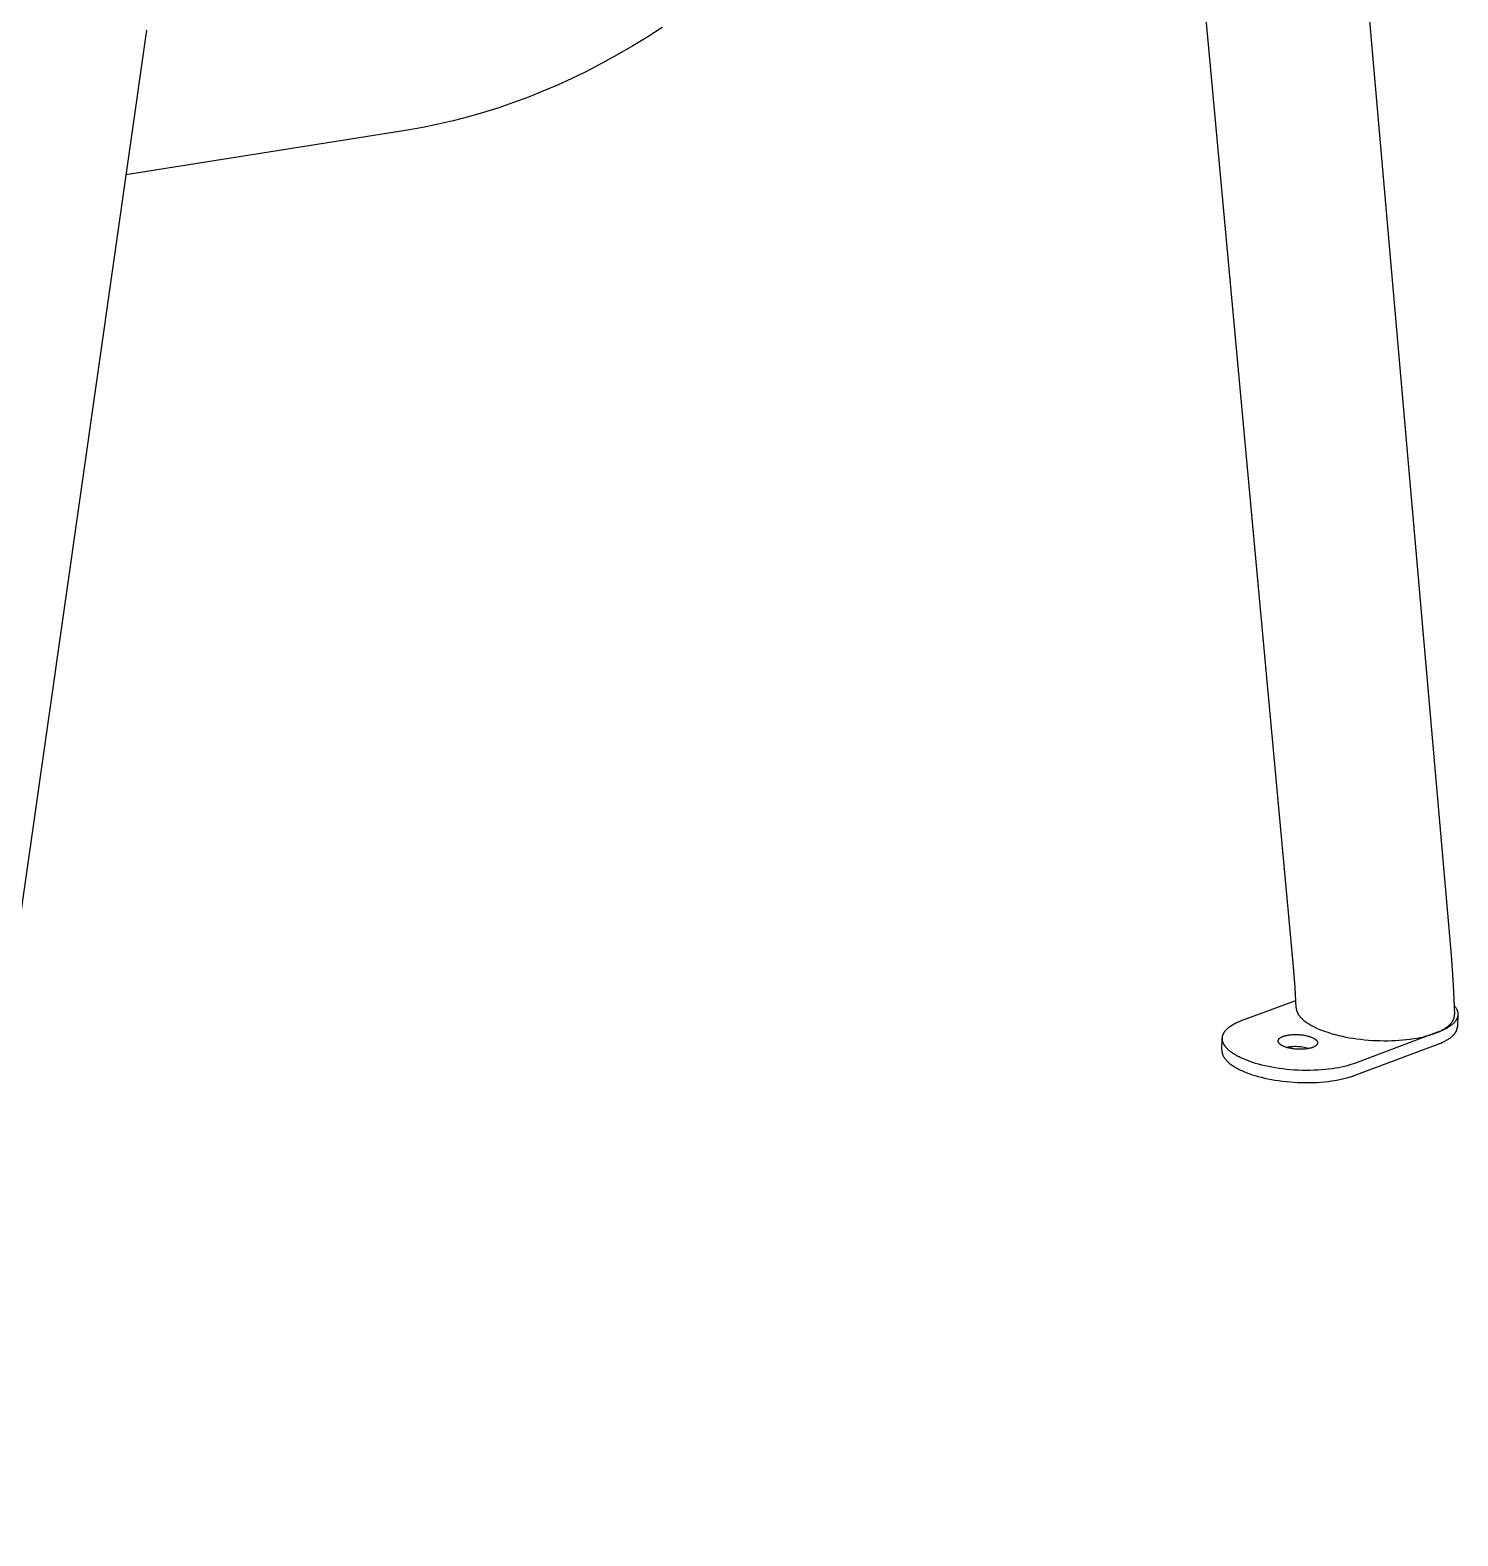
# Model space of a CAD drawing. Header units: millimetres. Extents: x -2163 to 4354, y -841 to 3711.
# Drawn here: x 52 to 591, y 33 to 602 of the extents above; entities that cross this region are included whole.
import ezdxf

# ---------------------------------------------------------------- set-up
doc = ezdxf.new("R2010")
doc.units = ezdxf.units.MM
doc.header["$MEASUREMENT"] = 0
doc.layers.add('Utwórz2D linie widoczne', color=7, linetype='Continuous', true_color=0x000000)

msp = doc.modelspace()

# ---------------------------------------------------------------- linework, layer by layer
at = {"layer": 'Utwórz2D linie widoczne'}
for p, q in [((545.96, 738.5), (588.42, 252.71)), ((528.86, 248.27), (484.29, 733.24)), ((290.46, 603.16), (285.05, 599.68)), ((95.66, 602.17), (14.59, 33.28)), ((285.05, 599.68), (279.31, 596.17)), ((273.49, 592.79), (267.58, 589.56)), ((279.31, 596.17), (273.49, 592.79)), ((261.6, 586.47), (256.27, 583.89)), ((267.58, 589.56), (261.6, 586.47)), ((250.88, 581.42), (245.43, 579.08)), ((256.27, 583.89), (250.88, 581.42)), ((234.34, 574.79), (228.69, 572.84)), ((239.93, 576.88), (234.34, 574.79)), ((245.43, 579.08), (239.93, 576.88)), ((217.25, 569.39), (211.56, 567.92)), ((222.99, 571.04), (217.25, 569.39)), ((228.69, 572.84), (222.99, 571.04)), ((194.29, 564.43), (87.87, 547.5)), ((200.08, 565.43), (194.29, 564.43)), ((205.84, 566.6), (200.08, 565.43)), ((211.56, 567.92), (205.84, 566.6)), ((588.42, 252.71), (589.23, 241.49)), ((529.48, 240.52), (528.86, 248.27)), ((529.9, 232.76), (529.48, 240.52)), ((589.23, 241.49), (589.72, 230.25)), ((509.29, 227.98), (529.77, 235.54)), ((589.6, 233.68), (589.74, 233.51)), ((589.74, 233.51), (589.88, 233.34)), ((589.88, 233.34), (590, 233.16)), ((508.06, 227.49), (508.46, 227.66)), ((508.46, 227.66), (509.29, 227.98)), ((529.9, 232.76), (529.91, 232.68)), ((529.91, 232.68), (529.91, 232.61)), ((529.91, 232.61), (529.92, 232.53)), ((529.92, 232.53), (529.93, 232.46)), ((529.93, 232.46), (529.94, 232.38)), ((529.94, 232.38), (529.95, 232.31)), ((529.95, 232.31), (529.97, 232.16)), ((529.97, 232.16), (530, 232.01)), ((530, 232.01), (530.04, 231.86)), ((530.04, 231.86), (530.08, 231.71)), ((530.08, 231.71), (530.13, 231.57)), ((530.13, 231.57), (530.17, 231.43)), ((530.17, 231.43), (530.23, 231.29)), ((530.23, 231.29), (530.28, 231.15)), ((530.28, 231.15), (530.35, 231.01)), ((530.35, 231.01), (530.41, 230.87)), ((530.41, 230.87), (530.48, 230.74)), ((530.48, 230.74), (530.55, 230.61)), ((530.55, 230.61), (530.63, 230.48)), ((530.63, 230.48), (530.72, 230.32)), ((530.72, 230.32), (530.81, 230.17)), ((530.81, 230.17), (530.91, 230.03)), ((530.91, 230.03), (531.02, 229.88)), ((531.02, 229.88), (531.12, 229.74)), ((531.12, 229.74), (531.23, 229.6)), ((531.23, 229.6), (531.34, 229.46)), ((531.34, 229.46), (531.46, 229.33)), ((531.46, 229.33), (531.59, 229.18)), ((531.59, 229.18), (531.73, 229.03)), ((531.73, 229.03), (531.87, 228.89)), ((531.87, 228.89), (532.01, 228.75)), ((532.01, 228.75), (532.3, 228.47)), ((532.3, 228.47), (532.6, 228.21)), ((532.6, 228.21), (532.96, 227.91)), ((532.96, 227.91), (533.33, 227.62)), ((533.33, 227.62), (533.7, 227.34)), ((588.87, 227.54), (588.94, 227.65)), ((588.94, 227.65), (589.01, 227.77)), ((589.01, 227.77), (589.08, 227.88)), ((589.08, 227.88), (589.15, 228)), ((589.15, 228), (589.21, 228.12)), ((589.21, 228.12), (589.27, 228.25)), ((589.27, 228.25), (589.33, 228.37)), ((589.33, 228.37), (589.38, 228.49)), ((589.38, 228.49), (589.43, 228.62)), ((589.43, 228.62), (589.48, 228.74)), ((589.48, 228.74), (589.52, 228.87)), ((589.52, 228.87), (589.56, 229)), ((589.56, 229), (589.6, 229.13)), ((589.6, 229.13), (589.63, 229.26)), ((589.63, 229.26), (589.65, 229.38)), ((589.65, 229.38), (589.67, 229.51)), ((589.67, 229.51), (589.69, 229.63)), ((589.69, 229.63), (589.7, 229.75)), ((589.7, 229.75), (589.71, 229.88)), ((589.71, 229.88), (589.72, 230)), ((589.72, 230.13), (589.72, 230.25)), ((589.72, 230), (589.72, 230.13)), ((589.95, 227.61), (589.82, 227.45)), ((590.07, 227.77), (589.95, 227.61)), ((590, 233.16), (590.12, 232.99)), ((590.18, 227.93), (590.07, 227.77)), ((590.12, 232.99), (590.23, 232.81)), ((590.23, 228.02), (590.18, 227.93)), ((590.23, 232.81), (590.34, 232.63)), ((590.29, 228.1), (590.23, 228.02)), ((590.34, 228.18), (590.29, 228.1)), ((590.34, 232.63), (590.43, 232.46)), ((590.39, 228.26), (590.34, 228.18)), ((590.43, 228.35), (590.39, 228.26)), ((590.43, 232.46), (590.48, 232.37)), ((590.48, 228.43), (590.43, 228.35)), ((590.48, 232.37), (590.52, 232.28)), ((590.52, 228.51), (590.48, 228.43)), ((590.52, 232.28), (590.56, 232.19)), ((590.56, 228.6), (590.52, 228.51)), ((590.56, 232.19), (590.6, 232.1)), ((590.6, 228.68), (590.56, 228.6)), ((590.6, 232.1), (590.64, 232.01)), ((590.64, 228.76), (590.6, 228.68)), ((590.64, 232.01), (590.68, 231.92)), ((590.67, 228.85), (590.64, 228.76)), ((590.71, 228.93), (590.67, 228.85)), ((590.68, 231.92), (590.71, 231.83)), ((590.71, 231.83), (590.74, 231.75)), ((590.74, 229.02), (590.71, 228.93)), ((590.74, 231.75), (590.77, 231.66)), ((590.77, 229.1), (590.74, 229.02)), ((590.77, 231.66), (590.8, 231.57)), ((590.8, 229.19), (590.77, 229.1)), ((590.97, 230.14), (590.79, 225.64)), ((590.8, 231.57), (590.83, 231.48)), ((590.82, 229.28), (590.8, 229.19)), ((590.85, 229.36), (590.82, 229.28)), ((590.83, 231.48), (590.85, 231.39)), ((590.85, 231.39), (590.87, 231.3)), ((590.87, 229.45), (590.85, 229.36)), ((590.87, 231.3), (590.89, 231.21)), ((590.89, 229.54), (590.87, 229.45)), ((590.89, 231.21), (590.91, 231.12)), ((590.91, 229.62), (590.89, 229.54)), ((590.91, 231.12), (590.92, 231.03)), ((590.92, 229.71), (590.91, 229.62)), ((590.92, 231.03), (590.94, 230.94)), ((590.94, 229.8), (590.92, 229.71)), ((590.94, 230.94), (590.95, 230.85)), ((590.95, 229.88), (590.94, 229.8)), ((590.95, 230.85), (590.96, 230.77)), ((590.96, 229.97), (590.95, 229.88)), ((590.96, 230.77), (590.97, 230.68)), ((590.97, 230.06), (590.96, 229.97)), ((590.97, 230.68), (590.97, 230.59)), ((590.97, 230.59), (590.98, 230.5)), ((590.98, 230.24), (590.97, 230.15)), ((590.97, 230.15), (590.97, 230.06)), ((590.98, 230.5), (590.98, 230.41)), ((590.98, 230.41), (590.98, 230.32)), ((590.98, 230.32), (590.98, 230.24)), ((502.05, 221.75), (502.07, 221.88)), ((502.07, 221.88), (502.09, 222.02)), ((502.09, 222.02), (502.12, 222.15)), ((502.12, 222.15), (502.16, 222.29)), ((502.16, 222.29), (502.2, 222.42)), ((502.2, 222.42), (502.24, 222.56)), ((502.24, 222.56), (502.29, 222.69)), ((502.29, 222.69), (502.34, 222.82)), ((502.34, 222.82), (502.4, 222.95)), ((502.4, 222.95), (502.46, 223.08)), ((502.46, 223.08), (502.53, 223.21)), ((502.53, 223.21), (502.6, 223.34)), ((502.6, 223.34), (502.68, 223.47)), ((502.68, 223.47), (502.76, 223.6)), ((502.76, 223.6), (502.84, 223.73)), ((502.84, 223.73), (502.93, 223.85)), ((502.93, 223.85), (503.02, 223.98)), ((503.02, 223.98), (503.12, 224.1)), ((503.12, 224.1), (503.22, 224.23)), ((503.22, 224.23), (503.33, 224.35)), ((503.33, 224.35), (503.43, 224.47)), ((503.43, 224.47), (503.55, 224.59)), ((503.55, 224.59), (503.66, 224.71)), ((503.66, 224.71), (503.78, 224.83)), ((503.78, 224.83), (503.91, 224.95)), ((503.91, 224.95), (504.04, 225.06)), ((504.04, 225.06), (504.17, 225.18)), ((504.17, 225.18), (504.31, 225.29)), ((504.31, 225.29), (504.59, 225.52)), ((504.59, 225.52), (504.88, 225.74)), ((504.88, 225.74), (505.19, 225.95)), ((505.19, 225.95), (505.51, 226.16)), ((505.51, 226.16), (505.84, 226.37)), ((505.84, 226.37), (506.19, 226.57)), ((506.19, 226.57), (506.54, 226.76)), ((506.54, 226.76), (506.91, 226.95)), ((506.91, 226.95), (507.29, 227.14)), ((507.29, 227.14), (507.67, 227.32)), ((507.67, 227.32), (508.06, 227.49)), ((524.56, 221.85), (524.66, 221.9)), ((524.66, 221.9), (524.77, 221.94)), ((524.77, 221.94), (524.98, 222.02)), ((524.98, 222.02), (525.21, 222.1)), ((525.21, 222.1), (525.45, 222.18)), ((525.45, 222.18), (525.71, 222.25)), ((525.71, 222.25), (525.98, 222.32)), ((525.98, 222.32), (526.26, 222.39)), ((526.26, 222.39), (526.56, 222.45)), ((526.56, 222.45), (526.87, 222.5)), ((526.87, 222.5), (527.19, 222.55)), ((527.19, 222.55), (527.53, 222.6)), ((527.53, 222.6), (527.88, 222.63)), ((527.88, 222.63), (528.23, 222.66)), ((528.23, 222.66), (528.6, 222.69)), ((528.6, 222.69), (528.97, 222.7)), ((528.97, 222.7), (529.34, 222.71)), ((529.34, 222.71), (529.73, 222.71)), ((529.73, 222.71), (530.11, 222.71)), ((530.11, 222.71), (530.49, 222.69)), ((530.49, 222.69), (530.88, 222.67)), ((530.88, 222.67), (531.26, 222.64)), ((531.26, 222.64), (531.64, 222.61)), ((531.64, 222.61), (532.01, 222.57)), ((532.01, 222.57), (532.38, 222.52)), ((532.38, 222.52), (532.74, 222.46)), ((532.74, 222.46), (533.09, 222.4)), ((533.09, 222.4), (533.44, 222.34)), ((533.44, 222.34), (533.77, 222.26)), ((533.7, 227.34), (534.09, 227.08)), ((533.77, 222.26), (534.09, 222.19)), ((534.09, 227.08), (534.49, 226.81)), ((534.09, 222.19), (534.39, 222.11)), ((534.39, 222.11), (534.69, 222.02)), ((534.49, 226.81), (534.9, 226.56)), ((534.69, 222.02), (534.97, 221.94)), ((534.9, 226.56), (535.31, 226.32)), ((534.97, 221.94), (535.24, 221.85)), ((535.31, 226.32), (535.72, 226.09)), ((535.72, 226.09), (536.18, 225.84)), ((536.18, 225.84), (536.65, 225.6)), ((536.65, 225.6), (537.59, 225.15)), ((537.59, 225.15), (538.16, 224.89)), ((538.16, 224.89), (538.73, 224.65)), ((538.73, 224.65), (539.89, 224.19)), ((539.89, 224.19), (541.03, 223.78)), ((541.03, 223.78), (542.18, 223.4)), ((542.18, 223.4), (543.42, 223.02)), ((543.42, 223.02), (544.67, 222.68)), ((544.67, 222.68), (545.99, 222.34)), ((545.99, 222.34), (547.32, 222.04)), ((547.32, 222.04), (548.66, 221.76)), ((583.95, 223.79), (551.95, 211.79)), ((577.95, 221.86), (579.08, 222.15)), ((579.08, 222.15), (580.2, 222.46)), ((580.2, 222.46), (581.23, 222.79)), ((581.23, 222.79), (581.75, 222.97)), ((581.75, 222.97), (582.26, 223.15)), ((582.5, 223.24), (582.92, 223.41)), ((582.92, 223.41), (583.35, 223.59)), ((583.35, 223.59), (583.77, 223.77)), ((583.77, 223.77), (584.19, 223.96)), ((584.49, 223.99), (583.95, 223.79)), ((584.19, 223.96), (584.57, 224.15)), ((585.01, 224.21), (584.49, 223.99)), ((584.57, 224.15), (584.94, 224.34)), ((584.94, 224.34), (585.31, 224.54)), ((585.51, 224.43), (585.01, 224.21)), ((585.31, 224.54), (585.67, 224.75)), ((586, 224.66), (585.51, 224.43)), ((585.67, 224.75), (585.99, 224.94)), ((585.99, 224.94), (586.3, 225.14)), ((586.48, 224.91), (586, 224.66)), ((586.3, 225.14), (586.61, 225.35)), ((586.93, 225.16), (586.48, 224.91)), ((586.61, 225.35), (586.91, 225.57)), ((586.91, 225.57), (587.17, 225.77)), ((587.37, 225.42), (586.93, 225.16)), ((587.17, 225.77), (587.43, 225.98)), ((587.58, 225.55), (587.37, 225.42)), ((587.43, 225.98), (587.68, 226.2)), ((587.79, 225.68), (587.58, 225.55)), ((587.68, 226.2), (587.8, 226.31)), ((587.99, 225.82), (587.79, 225.68)), ((587.8, 226.31), (587.92, 226.42)), ((587.92, 226.42), (588.02, 226.53)), ((588.19, 225.96), (587.99, 225.82)), ((588.02, 226.53), (588.13, 226.63)), ((588.13, 226.63), (588.23, 226.74)), ((588.38, 226.1), (588.19, 225.96)), ((588.23, 226.74), (588.33, 226.85)), ((588.33, 226.85), (588.43, 226.97)), ((588.56, 226.24), (588.38, 226.1)), ((588.43, 226.97), (588.52, 227.08)), ((588.52, 227.08), (588.62, 227.2)), ((588.52, 221.78), (588.76, 221.98)), ((588.74, 226.39), (588.56, 226.24)), ((588.62, 227.2), (588.71, 227.32)), ((588.71, 227.32), (588.79, 227.43)), ((588.91, 226.53), (588.74, 226.39)), ((588.76, 221.98), (588.99, 222.19)), ((588.79, 227.43), (588.87, 227.54)), ((589.08, 226.68), (588.91, 226.53)), ((588.99, 222.19), (589.1, 222.3)), ((589.24, 226.83), (589.08, 226.68)), ((589.1, 222.3), (589.2, 222.4)), ((589.2, 222.4), (589.31, 222.51)), ((589.4, 226.99), (589.24, 226.83)), ((589.31, 222.51), (589.41, 222.62)), ((589.54, 227.14), (589.4, 226.99)), ((589.41, 222.62), (589.5, 222.73)), ((589.5, 222.73), (589.6, 222.83)), ((589.68, 227.3), (589.54, 227.14)), ((589.6, 222.83), (589.69, 222.94)), ((589.82, 227.45), (589.68, 227.3)), ((589.69, 222.94), (589.77, 223.05)), ((589.77, 223.05), (589.86, 223.17)), ((589.86, 223.17), (589.94, 223.28)), ((589.94, 223.28), (590.01, 223.39)), ((590.01, 223.39), (590.09, 223.5)), ((590.09, 223.5), (590.16, 223.62)), ((590.16, 223.62), (590.22, 223.73)), ((590.22, 223.73), (590.29, 223.85)), ((590.29, 223.85), (590.35, 223.97)), ((590.35, 223.97), (590.4, 224.08)), ((590.4, 224.08), (590.45, 224.2)), ((590.45, 224.2), (590.5, 224.32)), ((590.5, 224.32), (590.55, 224.44)), ((590.55, 224.44), (590.59, 224.55)), ((590.59, 224.55), (590.63, 224.67)), ((590.63, 224.67), (590.66, 224.79)), ((590.66, 224.79), (590.69, 224.91)), ((590.69, 224.91), (590.71, 225.03)), ((590.71, 225.03), (590.74, 225.16)), ((590.74, 225.16), (590.76, 225.28)), ((590.76, 225.28), (590.77, 225.4)), ((590.77, 225.4), (590.78, 225.52)), ((590.78, 225.52), (590.79, 225.64)), ((501.85, 216.77), (501.84, 216.7)), ((501.84, 216.7), (501.84, 216.63)), ((501.84, 216.63), (501.84, 216.55)), ((501.84, 216.55), (501.85, 216.48)), ((501.85, 216.77), (502.01, 221.27)), ((501.85, 216.48), (501.85, 216.4)), ((501.85, 216.4), (501.85, 216.33)), ((501.85, 216.33), (501.86, 216.25)), ((501.86, 216.25), (501.87, 216.18)), ((502.01, 221.34), (502.02, 221.47)), ((502.01, 221.2), (502.01, 221.34)), ((502.01, 221.06), (502.01, 221.2)), ((502.02, 220.92), (502.01, 221.06)), ((502.02, 221.47), (502.03, 221.61)), ((502.03, 220.78), (502.02, 220.92)), ((502.03, 221.61), (502.05, 221.75)), ((502.05, 220.65), (502.03, 220.78)), ((502.07, 220.51), (502.05, 220.65)), ((502.1, 220.37), (502.07, 220.51)), ((502.13, 220.23), (502.1, 220.37)), ((502.17, 220.09), (502.13, 220.23)), ((502.21, 219.95), (502.17, 220.09)), ((502.26, 219.81), (502.21, 219.95)), ((502.31, 219.67), (502.26, 219.81)), ((502.36, 219.53), (502.31, 219.67)), ((502.42, 219.4), (502.36, 219.53)), ((502.49, 219.26), (502.42, 219.4)), ((502.56, 219.12), (502.49, 219.26)), ((502.63, 218.98), (502.56, 219.12)), ((502.71, 218.84), (502.63, 218.98)), ((502.79, 218.71), (502.71, 218.84)), ((502.88, 218.57), (502.79, 218.71)), ((502.97, 218.43), (502.88, 218.57)), ((503.07, 218.3), (502.97, 218.43)), ((503.17, 218.16), (503.07, 218.3)), ((503.27, 218.03), (503.17, 218.16)), ((503.38, 217.89), (503.27, 218.03)), ((503.5, 217.76), (503.38, 217.89)), ((503.61, 217.62), (503.5, 217.76)), ((503.73, 217.49), (503.61, 217.62)), ((503.86, 217.36), (503.73, 217.49)), ((503.99, 217.23), (503.86, 217.36)), ((504.12, 217.1), (503.99, 217.23)), ((504.4, 216.84), (504.12, 217.1)), ((504.7, 216.58), (504.4, 216.84)), ((505.01, 216.32), (504.7, 216.58)), ((505.33, 216.07), (505.01, 216.32)), ((523.1, 220.39), (523.11, 220.43)), ((523.1, 220.36), (523.1, 220.39)), ((523.1, 220.32), (523.1, 220.36)), ((523.1, 220.29), (523.1, 220.32)), ((523.1, 220.25), (523.1, 220.29)), ((523.1, 220.21), (523.1, 220.25)), ((523.1, 220.18), (523.1, 220.21)), ((523.1, 220.14), (523.1, 220.18)), ((523.11, 220.11), (523.1, 220.14)), ((523.11, 220.43), (523.12, 220.46)), ((523.11, 220.07), (523.11, 220.11)), ((523.12, 220.03), (523.11, 220.07)), ((523.12, 220.5), (523.13, 220.53)), ((523.12, 220.46), (523.12, 220.5)), ((523.13, 220), (523.12, 220.03)), ((523.13, 220.53), (523.14, 220.57)), ((523.14, 219.96), (523.13, 220)), ((523.14, 220.57), (523.15, 220.6)), ((523.15, 219.92), (523.14, 219.96)), ((523.15, 220.6), (523.17, 220.64)), ((523.16, 219.89), (523.15, 219.92)), ((523.18, 219.85), (523.16, 219.89)), ((523.17, 220.64), (523.18, 220.67)), ((523.18, 220.67), (523.19, 220.71)), ((523.19, 219.82), (523.18, 219.85)), ((523.19, 220.71), (523.21, 220.74)), ((523.21, 219.78), (523.19, 219.82)), ((523.21, 220.74), (523.23, 220.78)), ((523.23, 219.74), (523.21, 219.78)), ((523.23, 220.78), (523.25, 220.81)), ((523.24, 219.71), (523.23, 219.74)), ((523.26, 219.67), (523.24, 219.71)), ((523.25, 220.81), (523.26, 220.84)), ((523.26, 220.84), (523.29, 220.88)), ((523.28, 219.64), (523.26, 219.67)), ((523.31, 219.6), (523.28, 219.64)), ((523.29, 220.88), (523.31, 220.91)), ((523.31, 220.91), (523.33, 220.94)), ((523.33, 219.56), (523.31, 219.6)), ((523.33, 220.94), (523.35, 220.98)), ((523.35, 219.53), (523.33, 219.56)), ((523.35, 220.98), (523.38, 221.01)), ((523.38, 219.49), (523.35, 219.53)), ((523.38, 221.01), (523.4, 221.04)), ((523.41, 219.46), (523.38, 219.49)), ((523.4, 221.04), (523.43, 221.07)), ((523.43, 219.42), (523.41, 219.46)), ((523.43, 221.07), (523.46, 221.11)), ((523.46, 219.39), (523.43, 219.42)), ((523.46, 221.11), (523.49, 221.14)), ((523.49, 219.35), (523.46, 219.39)), ((523.49, 221.14), (523.52, 221.17)), ((523.52, 219.32), (523.49, 219.35)), ((523.52, 221.17), (523.55, 221.2)), ((523.55, 219.28), (523.52, 219.32)), ((523.55, 221.2), (523.58, 221.23)), ((523.59, 219.25), (523.55, 219.28)), ((523.58, 221.23), (523.62, 221.26)), ((523.62, 219.21), (523.59, 219.25)), ((523.62, 221.26), (523.65, 221.29)), ((523.66, 219.18), (523.62, 219.21)), ((523.65, 221.29), (523.69, 221.32)), ((523.73, 219.11), (523.66, 219.18)), ((523.69, 221.32), (523.76, 221.38)), ((523.81, 219.05), (523.73, 219.11)), ((523.76, 221.38), (523.84, 221.44)), ((523.89, 218.98), (523.81, 219.05)), ((523.84, 221.44), (523.92, 221.49)), ((523.97, 218.91), (523.89, 218.98)), ((523.92, 221.49), (524, 221.55)), ((524.06, 218.85), (523.97, 218.91)), ((524, 221.55), (524.09, 221.6)), ((524.15, 218.79), (524.06, 218.85)), ((524.09, 221.6), (524.18, 221.65)), ((524.25, 218.72), (524.15, 218.79)), ((524.18, 221.65), (524.27, 221.71)), ((524.35, 218.66), (524.25, 218.72)), ((524.27, 221.71), (524.36, 221.76)), ((524.45, 218.6), (524.35, 218.66)), ((524.36, 221.76), (524.46, 221.8)), ((524.55, 218.55), (524.45, 218.6)), ((524.46, 221.8), (524.56, 221.85)), ((524.66, 218.49), (524.55, 218.55)), ((524.77, 218.43), (524.66, 218.49)), ((524.88, 218.38), (524.77, 218.43)), ((525.11, 218.27), (524.88, 218.38)), ((525.35, 218.17), (525.11, 218.27)), ((525.59, 218.07), (525.35, 218.17)), ((525.84, 217.98), (525.59, 218.07)), ((526.11, 217.89), (525.84, 217.98)), ((526.39, 217.8), (526.11, 217.89)), ((526.86, 217.94), (526.27, 217.84)), ((526.68, 217.72), (526.39, 217.8)), ((526.99, 217.64), (526.68, 217.72)), ((527.46, 218.01), (526.86, 217.94)), ((527.31, 217.56), (526.99, 217.64)), ((527.64, 217.49), (527.31, 217.56)), ((528.07, 218.07), (527.46, 218.01)), ((527.99, 217.42), (527.64, 217.49)), ((528.34, 217.36), (527.99, 217.42)), ((528.67, 218.11), (528.07, 218.07)), ((528.7, 217.31), (528.34, 217.36)), ((529.27, 218.12), (528.67, 218.11)), ((529.07, 217.26), (528.7, 217.31)), ((529.44, 217.22), (529.07, 217.26)), ((529.88, 218.12), (529.27, 218.12)), ((529.82, 217.18), (529.44, 217.22)), ((530.21, 217.15), (529.82, 217.18)), ((530.48, 218.1), (529.88, 218.12)), ((530.59, 217.13), (530.21, 217.15)), ((531.08, 218.06), (530.48, 218.1)), ((530.98, 217.12), (530.59, 217.13)), ((531.36, 217.11), (530.98, 217.12)), ((531.68, 218), (531.08, 218.06)), ((531.74, 217.11), (531.36, 217.11)), ((532.28, 217.91), (531.68, 218)), ((532.12, 217.12), (531.74, 217.11)), ((532.49, 217.14), (532.12, 217.12)), ((532.88, 217.81), (532.28, 217.91)), ((532.86, 217.16), (532.49, 217.14)), ((533.22, 217.19), (532.86, 217.16)), ((533.47, 217.69), (532.88, 217.81)), ((533.56, 217.23), (533.22, 217.19)), ((534.06, 217.56), (533.47, 217.69)), ((533.9, 217.27), (533.56, 217.23)), ((534.22, 217.32), (533.9, 217.27)), ((534.64, 217.4), (534.06, 217.56)), ((534.53, 217.38), (534.22, 217.32)), ((534.83, 217.44), (534.53, 217.38)), ((535.12, 217.5), (534.83, 217.44)), ((535.39, 217.57), (535.12, 217.5)), ((535.24, 221.85), (535.49, 221.76)), ((535.64, 217.64), (535.39, 217.57)), ((535.49, 221.76), (535.73, 221.66)), ((535.89, 217.72), (535.64, 217.64)), ((535.73, 221.66), (535.97, 221.56)), ((536.11, 217.8), (535.89, 217.72)), ((535.97, 221.56), (536.2, 221.45)), ((536.33, 217.89), (536.11, 217.8)), ((536.2, 221.45), (536.42, 221.34)), ((536.43, 217.93), (536.33, 217.89)), ((536.42, 221.34), (536.53, 221.28)), ((536.53, 217.98), (536.43, 217.93)), ((536.53, 221.28), (536.63, 221.22)), ((536.63, 218.02), (536.53, 217.98)), ((536.63, 221.22), (536.73, 221.17)), ((536.73, 218.07), (536.63, 218.02)), ((536.73, 221.17), (536.83, 221.1)), ((536.83, 218.12), (536.73, 218.07)), ((536.83, 221.1), (536.92, 221.04)), ((536.92, 218.17), (536.83, 218.12)), ((536.92, 221.04), (537.02, 220.98)), ((537.01, 218.23), (536.92, 218.17)), ((537.1, 218.28), (537.01, 218.23)), ((537.02, 220.98), (537.11, 220.91)), ((537.18, 218.33), (537.1, 218.28)), ((537.11, 220.91), (537.19, 220.85)), ((537.26, 218.39), (537.18, 218.33)), ((537.19, 220.85), (537.27, 220.78)), ((537.34, 218.45), (537.26, 218.39)), ((537.27, 220.78), (537.35, 220.72)), ((537.41, 218.51), (537.34, 218.45)), ((537.35, 220.72), (537.42, 220.65)), ((537.44, 218.54), (537.41, 218.51)), ((537.42, 220.65), (537.49, 220.58)), ((537.48, 218.57), (537.44, 218.54)), ((537.51, 218.6), (537.48, 218.57)), ((537.49, 220.58), (537.53, 220.55)), ((537.54, 218.63), (537.51, 218.6)), ((537.53, 220.55), (537.56, 220.51)), ((537.57, 218.66), (537.54, 218.63)), ((537.56, 220.51), (537.59, 220.48)), ((537.6, 218.69), (537.57, 218.66)), ((537.59, 220.48), (537.62, 220.44)), ((537.63, 218.72), (537.6, 218.69)), ((537.62, 220.44), (537.65, 220.41)), ((537.66, 218.76), (537.63, 218.72)), ((537.65, 220.41), (537.68, 220.37)), ((537.69, 218.79), (537.66, 218.76)), ((537.68, 220.37), (537.7, 220.34)), ((537.71, 218.82), (537.69, 218.79)), ((537.7, 220.34), (537.73, 220.3)), ((537.74, 218.85), (537.71, 218.82)), ((537.73, 220.3), (537.75, 220.27)), ((537.76, 218.89), (537.74, 218.85)), ((537.75, 220.27), (537.78, 220.23)), ((537.78, 218.92), (537.76, 218.89)), ((537.78, 220.23), (537.8, 220.19)), ((537.81, 218.95), (537.78, 218.92)), ((537.8, 220.19), (537.82, 220.16)), ((537.83, 218.99), (537.81, 218.95)), ((537.82, 220.16), (537.84, 220.12)), ((537.85, 219.02), (537.83, 218.99)), ((537.84, 220.12), (537.86, 220.09)), ((537.86, 219.05), (537.85, 219.02)), ((537.86, 220.09), (537.88, 220.05)), ((537.88, 219.09), (537.86, 219.05)), ((537.88, 220.05), (537.89, 220.01)), ((537.9, 219.12), (537.88, 219.09)), ((537.89, 220.01), (537.91, 219.98)), ((537.91, 219.16), (537.9, 219.12)), ((537.91, 219.98), (537.92, 219.94)), ((537.92, 219.19), (537.91, 219.16)), ((537.92, 219.94), (537.93, 219.91)), ((537.94, 219.23), (537.92, 219.19)), ((537.93, 219.91), (537.94, 219.87)), ((537.94, 219.87), (537.96, 219.83)), ((537.95, 219.26), (537.94, 219.23)), ((537.96, 219.3), (537.95, 219.26)), ((537.96, 219.83), (537.96, 219.8)), ((537.96, 219.8), (537.97, 219.76)), ((537.97, 219.33), (537.96, 219.3)), ((537.97, 219.76), (537.98, 219.72)), ((537.98, 219.4), (537.97, 219.37)), ((537.97, 219.37), (537.97, 219.33)), ((537.98, 219.72), (537.98, 219.69)), ((537.98, 219.69), (537.99, 219.65)), ((537.99, 219.47), (537.98, 219.44)), ((537.98, 219.44), (537.98, 219.4)), ((537.99, 219.65), (537.99, 219.62)), ((537.99, 219.62), (537.99, 219.58)), ((537.99, 219.58), (537.99, 219.54)), ((537.99, 219.54), (537.99, 219.51)), ((537.99, 219.51), (537.99, 219.47)), ((548.66, 221.76), (550.01, 221.51)), ((550.01, 221.51), (551.44, 221.28)), ((551.44, 221.28), (552.87, 221.07)), ((551.77, 207.19), (583.77, 219.2)), ((552.87, 221.07), (554.31, 220.89)), ((554.31, 220.89), (555.76, 220.73)), ((555.76, 220.73), (557.22, 220.6)), ((557.22, 220.6), (558.69, 220.5)), ((558.69, 220.5), (560.16, 220.43)), ((560.16, 220.43), (561.63, 220.38)), ((561.63, 220.38), (563.09, 220.35)), ((563.09, 220.35), (564.54, 220.36)), ((564.54, 220.36), (566, 220.39)), ((566, 220.39), (567.45, 220.45)), ((567.45, 220.45), (568.83, 220.54)), ((568.83, 220.54), (570.21, 220.65)), ((570.21, 220.65), (571.59, 220.79)), ((571.59, 220.79), (572.97, 220.96)), ((572.97, 220.96), (574.22, 221.14)), ((574.22, 221.14), (575.47, 221.35)), ((575.47, 221.35), (576.71, 221.59)), ((576.71, 221.59), (577.95, 221.86)), ((583.77, 219.2), (584.5, 219.49)), ((584.5, 219.49), (585.21, 219.8)), ((585.21, 219.8), (585.55, 219.96)), ((585.55, 219.96), (585.89, 220.12)), ((585.89, 220.12), (586.22, 220.29)), ((586.22, 220.29), (586.54, 220.46)), ((586.54, 220.46), (586.85, 220.64)), ((586.85, 220.64), (587.16, 220.82)), ((587.16, 220.82), (587.45, 221)), ((587.45, 221), (587.73, 221.19)), ((587.73, 221.19), (588.01, 221.38)), ((588.01, 221.38), (588.27, 221.58)), ((588.27, 221.58), (588.52, 221.78)), ((501.87, 216.18), (501.88, 216.1)), ((501.88, 216.1), (501.89, 216.03)), ((501.89, 216.03), (501.9, 215.95)), ((501.9, 215.95), (501.91, 215.88)), ((501.91, 215.88), (501.93, 215.8)), ((501.93, 215.8), (501.94, 215.73)), ((501.94, 215.73), (501.98, 215.58)), ((501.98, 215.58), (502.02, 215.42)), ((502.02, 215.42), (502.07, 215.27)), ((502.07, 215.27), (502.12, 215.12)), ((502.12, 215.12), (502.18, 214.97)), ((502.18, 214.97), (502.25, 214.82)), ((502.25, 214.82), (502.31, 214.67)), ((502.31, 214.67), (502.39, 214.52)), ((502.39, 214.52), (502.47, 214.38)), ((502.47, 214.38), (502.56, 214.23)), ((502.56, 214.23), (502.65, 214.08)), ((502.65, 214.08), (502.74, 213.93)), ((502.74, 213.93), (502.84, 213.78)), ((502.84, 213.78), (502.95, 213.63)), ((502.95, 213.63), (503.06, 213.49)), ((503.06, 213.49), (503.18, 213.34)), ((503.18, 213.34), (503.3, 213.2)), ((503.3, 213.2), (503.42, 213.05)), ((503.42, 213.05), (503.56, 212.91)), ((503.56, 212.91), (503.69, 212.76)), ((503.69, 212.76), (503.83, 212.62)), ((503.83, 212.62), (503.98, 212.48)), ((503.98, 212.48), (504.13, 212.34)), ((504.13, 212.34), (504.44, 212.06)), ((504.44, 212.06), (504.77, 211.78)), ((504.77, 211.78), (505.12, 211.51)), ((505.12, 211.51), (505.48, 211.24)), ((505.67, 215.83), (505.33, 216.07)), ((505.48, 211.24), (505.86, 210.98)), ((506.02, 215.58), (505.67, 215.83)), ((505.86, 210.98), (506.25, 210.72)), ((506.38, 215.35), (506.02, 215.58)), ((506.25, 210.72), (506.66, 210.47)), ((506.76, 215.11), (506.38, 215.35)), ((507.14, 214.88), (506.76, 215.11)), ((507.54, 214.65), (507.14, 214.88)), ((507.95, 214.43), (507.54, 214.65)), ((508.37, 214.22), (507.95, 214.43)), ((508.79, 214), (508.37, 214.22)), ((509.67, 213.59), (508.79, 214)), ((510.58, 213.2), (509.67, 213.59)), ((511.51, 212.83), (510.58, 213.2)), ((512.48, 212.48), (511.51, 212.83)), ((513.5, 212.13), (512.48, 212.48)), ((514.58, 211.79), (513.5, 212.13)), ((515.71, 211.47), (514.58, 211.79)), ((516.89, 211.16), (515.71, 211.47)), ((518.12, 210.86), (516.89, 211.16)), ((519.39, 210.59), (518.12, 210.86)), ((520.71, 210.33), (519.39, 210.59)), ((548.14, 210.64), (547.04, 210.38)), ((549.18, 210.9), (548.14, 210.64)), ((550.16, 211.19), (549.18, 210.9)), ((551.08, 211.48), (550.16, 211.19)), ((551.95, 211.79), (551.08, 211.48)), ((506.66, 210.47), (507.08, 210.22)), ((507.08, 210.22), (507.51, 209.98)), ((507.51, 209.98), (507.96, 209.74)), ((507.96, 209.74), (508.41, 209.5)), ((508.41, 209.5), (508.88, 209.28)), ((508.88, 209.28), (509.35, 209.06)), ((509.35, 209.06), (510.33, 208.63)), ((510.33, 208.63), (511.34, 208.23)), ((511.34, 208.23), (512.31, 207.87)), ((512.31, 207.87), (513.33, 207.52)), ((513.33, 207.52), (514.41, 207.19)), ((514.41, 207.19), (515.54, 206.86)), ((515.54, 206.86), (516.72, 206.55)), ((516.72, 206.55), (517.95, 206.26)), ((517.95, 206.26), (519.22, 205.98)), ((519.22, 205.98), (520.54, 205.72)), ((520.54, 205.72), (521.89, 205.49)), ((522.06, 210.1), (520.71, 210.33)), ((521.89, 205.49), (523.28, 205.27)), ((523.45, 209.88), (522.06, 210.1)), ((523.28, 205.27), (524.7, 205.08)), ((524.87, 209.69), (523.45, 209.88)), ((524.7, 205.08), (526.14, 204.92)), ((526.31, 209.53), (524.87, 209.69)), ((526.14, 204.92), (527.6, 204.78)), ((527.77, 209.39), (526.31, 209.53)), ((529.25, 209.28), (527.77, 209.39)), ((530.73, 209.2), (529.25, 209.28)), ((532.22, 209.15), (530.73, 209.2)), ((533.7, 209.13), (532.22, 209.15)), ((535.16, 209.13), (533.7, 209.13)), ((536.62, 209.17), (535.16, 209.13)), ((538.05, 209.23), (536.62, 209.17)), ((539.45, 209.32), (538.05, 209.23)), ((539.27, 204.71), (540.64, 204.83)), ((540.82, 209.44), (539.45, 209.32)), ((540.64, 204.83), (541.98, 204.97)), ((542.16, 209.58), (540.82, 209.44)), ((541.98, 204.97), (543.27, 205.14)), ((543.45, 209.75), (542.16, 209.58)), ((543.27, 205.14), (544.52, 205.33)), ((544.7, 209.94), (543.45, 209.75)), ((544.52, 205.33), (545.72, 205.54)), ((545.89, 210.15), (544.7, 209.94)), ((545.72, 205.54), (546.86, 205.77)), ((547.04, 210.38), (545.89, 210.15)), ((546.86, 205.77), (547.96, 206.03)), ((547.96, 206.03), (549, 206.3)), ((549, 206.3), (549.98, 206.58)), ((549.98, 206.58), (550.9, 206.88)), ((550.9, 206.88), (551.77, 207.19)), ((527.6, 204.78), (529.07, 204.67)), ((529.07, 204.67), (530.56, 204.59)), ((530.56, 204.59), (532.04, 204.54)), ((532.04, 204.54), (533.52, 204.52)), ((533.52, 204.52), (534.99, 204.52)), ((534.99, 204.52), (536.44, 204.55)), ((536.44, 204.55), (537.87, 204.62)), ((537.87, 204.62), (539.27, 204.71))]:
    msp.add_line(p, q, dxfattribs=at)

doc.saveas('drawing.dxf')
